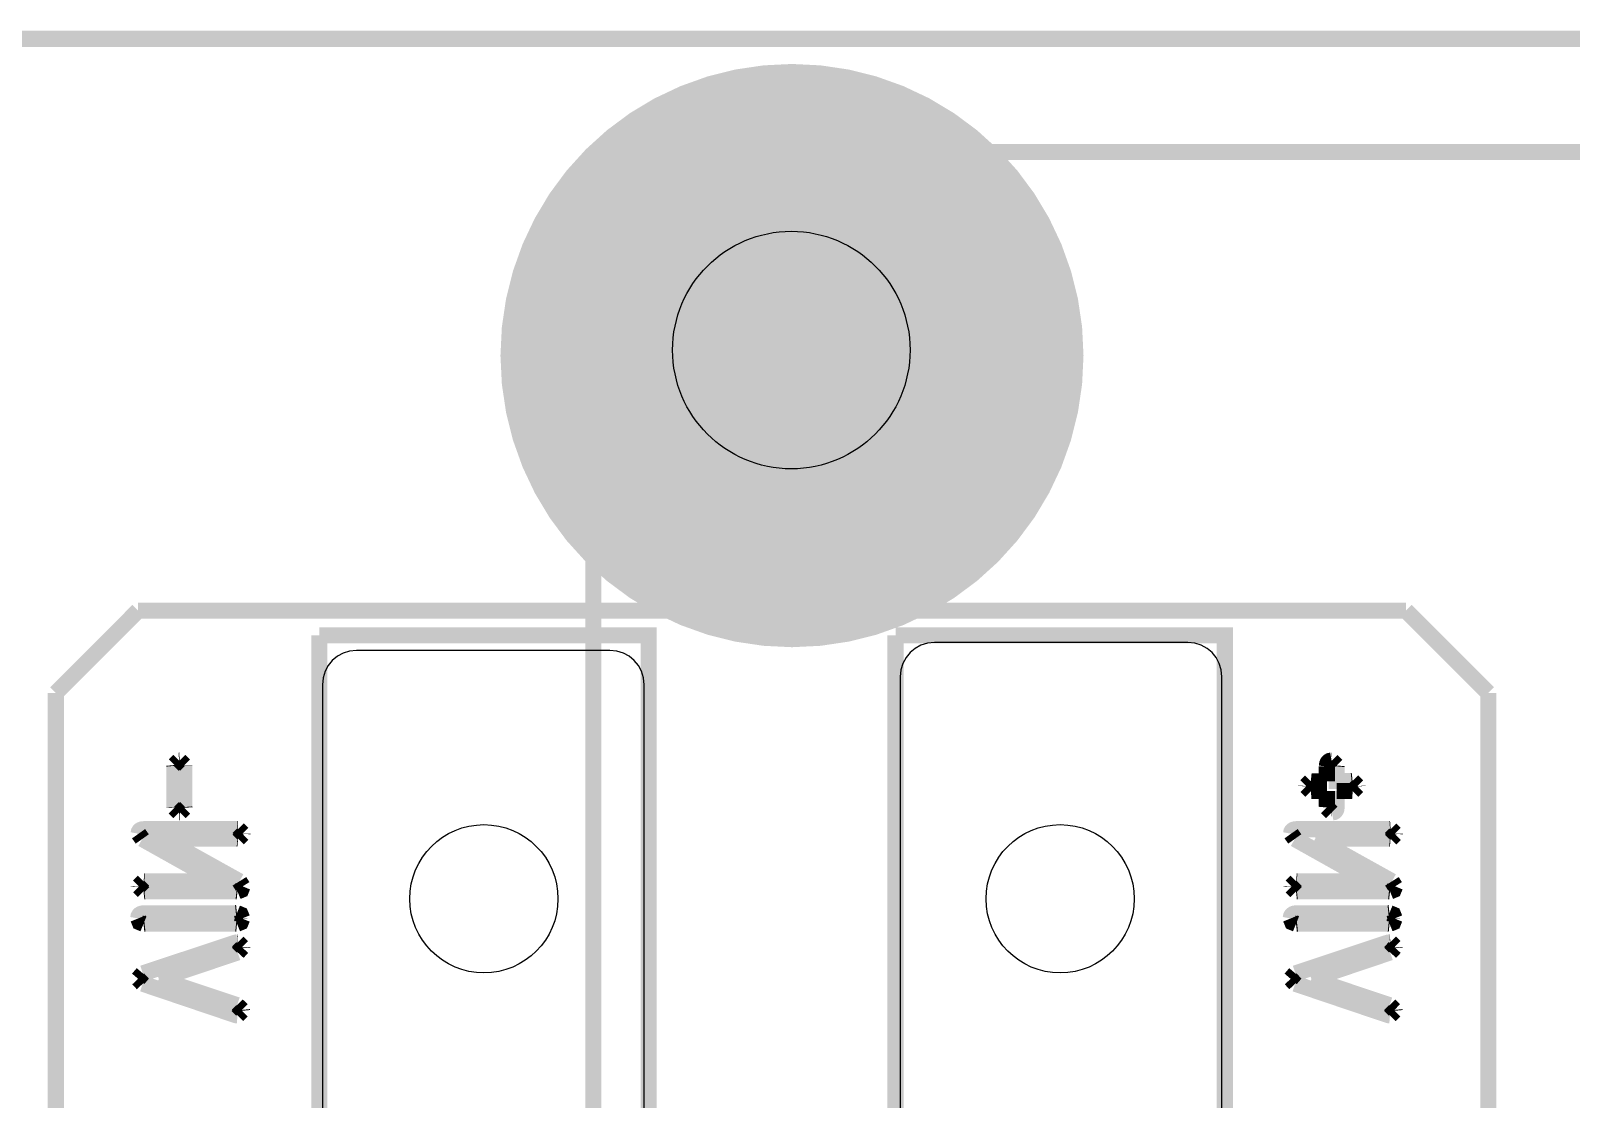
# Model space of a CAD drawing. Header units: millimetres. Extents: x 123.5 to 144.3, y 105.4 to 121.6.
# Drawn here: x 129.16 to 130.424, y 115.089 to 115.966 of the extents above; entities that cross this region are included whole.
import ezdxf

# ---------------------------------------------------------------- set-up
doc = ezdxf.new("R2010")
doc.units = ezdxf.units.MM
doc.layers.add('DESC', color=250, linetype='Continuous')

# ---------------------------------------------------------------- blocks, each defined once
blk = doc.blocks.new('EPAD')
at = {"const_width": 0.5}
blk.add_lwpolyline([(-0.25, 0, 1), (0.25, 0, 1)], format="xyb", close=True, dxfattribs=at)
blk = doc.blocks.new('muflai2c')
at = {"const_width": 0.008}
for points in [[(146.8028245536471, 109.2398960688082), (151.5280055536471, 109.2398960688082), (151.5280055536471, 112.1493450688082), (146.8028245536471, 112.1493450688082), (146.8028245536471, 109.2398960688082)], [(146.8028245536471, 109.2398960688082), (151.5280055536471, 109.2398960688082), (151.5280055536471, 112.1493450688082), (146.8028245536471, 112.1493450688082), (146.8028245536471, 109.2398960688082)], [(146.8028245536471, 109.2398960688082), (151.5280055536471, 109.2398960688082), (151.5280055536471, 112.1493450688082), (146.8028245536471, 112.1493450688082), (146.8028245536471, 109.2398960688082)], [(147.5938405536471, 112.0930370688082), (147.5938405536471, 109.3371320688082)], [(151.2552575536471, 112.0930370688082), (147.5938405536471, 112.0930370688082)], [(147.5938405536471, 112.0930370688082), (147.5938405536471, 109.3371320688082)], [(151.2552575536471, 112.0930370688082), (147.5938405536471, 112.0930370688082)], [(147.5938405536471, 112.0930370688082), (147.5938405536471, 109.3371320688082)], [(151.2552575536471, 112.0930370688082), (147.5938405536471, 112.0930370688082)], [(147.3264465536471, 111.8241480688082), (147.3673915536471, 111.8650930688082)], [(147.3264465536471, 111.8241480688082), (147.3673915536471, 111.8650930688082)], [(147.3264465536471, 111.8241480688082), (147.3673915536471, 111.8650930688082)], [(147.3673915536471, 111.8650930688082), (147.9979425536471, 111.8650930688082)], [(147.3673915536471, 111.8650930688082), (147.9979425536471, 111.8650930688082)], [(147.3673915536471, 111.8650930688082), (147.9979425536471, 111.8650930688082)], [(147.9979425536471, 111.8650930688082), (148.0388875536471, 111.8241480688082)], [(147.9979425536471, 111.8650930688082), (148.0388875536471, 111.8241480688082)], [(147.9979425536471, 111.8650930688082), (148.0388875536471, 111.8241480688082)], [(147.4574705536471, 111.6071400688082), (147.4574705536471, 111.8528090688082)], [(147.6212495536471, 111.6071400688082), (147.6212495536471, 111.8528090688082), (147.4574705536471, 111.8528090688082)], [(147.4574705536471, 111.6071400688082), (147.4574705536471, 111.8528090688082)], [(147.6212495536471, 111.6071400688082), (147.6212495536471, 111.8528090688082), (147.4574705536471, 111.8528090688082)], [(147.4574705536471, 111.6071400688082), (147.4574705536471, 111.8528090688082)], [(147.6212495536471, 111.6071400688082), (147.6212495536471, 111.8528090688082), (147.4574705536471, 111.8528090688082)], [(147.7440845536471, 111.6071400688082), (147.7440845536471, 111.8528090688082)], [(147.9078635536471, 111.6071400688082), (147.9078635536471, 111.8528090688082), (147.7440845536471, 111.8528090688082)], [(147.7440845536471, 111.6071400688082), (147.7440845536471, 111.8528090688082)], [(147.9078635536471, 111.6071400688082), (147.9078635536471, 111.8528090688082), (147.7440845536471, 111.8528090688082)], [(147.7440845536471, 111.6071400688082), (147.7440845536471, 111.8528090688082)], [(147.9078635536471, 111.6071400688082), (147.9078635536471, 111.8528090688082), (147.7440845536471, 111.8528090688082)], [(147.3264465536471, 110.3910770688082), (147.3264465536471, 111.8241480688082)], [(147.3264465536471, 110.3910770688082), (147.3264465536471, 111.8241480688082)], [(147.3264465536471, 110.3910770688082), (147.3264465536471, 111.8241480688082)], [(148.0388875536471, 111.8241480688082), (148.0388875536471, 110.3910770688082)], [(148.0388875536471, 111.8241480688082), (148.0388875536471, 110.3910770688082)], [(148.0388875536471, 111.8241480688082), (148.0388875536471, 110.3910770688082)], [(147.3876625536471, 111.7905010688082), (147.3854325536471, 111.7882720688082)], [(147.3876625536471, 111.7905010688082), (147.3854325536471, 111.7882720688082)], [(147.3876625536471, 111.7905010688082), (147.3854325536471, 111.7882720688082)], [(147.3854695536471, 111.7878690688082), (147.3854325536471, 111.7882720688082)], [(147.3854695536471, 111.7878690688082), (147.3854325536471, 111.7882720688082)], [(147.3854695536471, 111.7878690688082), (147.3854325536471, 111.7882720688082)], [(147.3854695536471, 111.7878710688082), (147.3854695536471, 111.7672570688082)], [(147.3854695536471, 111.7878710688082), (147.3854695536471, 111.7672570688082)], [(147.3854695536471, 111.7878710688082), (147.3854695536471, 111.7672570688082)], [(147.3876625536471, 111.7905010688082), (147.3877555536471, 111.7904990688082)], [(147.3876625536471, 111.7905010688082), (147.3877555536471, 111.7904990688082)], [(147.3876625536471, 111.7905010688082), (147.3877555536471, 111.7904990688082)], [(147.3881005536471, 111.7905250688082), (147.3877545536471, 111.7904990688082)], [(147.3881005536471, 111.7905250688082), (147.3877545536471, 111.7904990688082)], [(147.3881005536471, 111.7905250688082), (147.3877545536471, 111.7904990688082)], [(147.3881005536471, 111.7905250688082), (147.3904125536471, 111.7882130688082)], [(147.3881005536471, 111.7905250688082), (147.3904125536471, 111.7882130688082)], [(147.3881005536471, 111.7905250688082), (147.3904125536471, 111.7882130688082)], [(147.3904055536471, 111.7880320688082), (147.3904125536471, 111.7882130688082)], [(147.3904055536471, 111.7880320688082), (147.3904125536471, 111.7882130688082)], [(147.3904055536471, 111.7880320688082), (147.3904125536471, 111.7882130688082)], [(147.3904055536471, 111.7673710688082), (147.3904055536471, 111.7880310688082)], [(147.3904055536471, 111.7673710688082), (147.3904055536471, 111.7880310688082)], [(147.3904055536471, 111.7673710688082), (147.3904055536471, 111.7880310688082)], [(147.9609825536471, 111.7904990688082), (147.9599535536471, 111.7903150688082), (147.9595485536471, 111.7900850688082), (147.9592175536471, 111.7897620688082), (147.9589595536471, 111.7893480688082), (147.9587765536471, 111.7888410688082), (147.9586285536471, 111.7875510688082)], [(147.9609825536471, 111.7904990688082), (147.9599535536471, 111.7903150688082), (147.9595485536471, 111.7900850688082), (147.9592175536471, 111.7897620688082), (147.9589595536471, 111.7893480688082), (147.9587765536471, 111.7888410688082), (147.9586285536471, 111.7875510688082)], [(147.9609825536471, 111.7904990688082), (147.9599535536471, 111.7903150688082), (147.9595485536471, 111.7900850688082), (147.9592175536471, 111.7897620688082), (147.9589595536471, 111.7893480688082), (147.9587765536471, 111.7888410688082), (147.9586285536471, 111.7875510688082)], [(147.9586285536471, 111.7875510688082), (147.9586285536471, 111.7801920688082)], [(147.9586285536471, 111.7875510688082), (147.9586285536471, 111.7801920688082)], [(147.9586285536471, 111.7875510688082), (147.9586285536471, 111.7801920688082)], [(147.9610895536471, 111.7905020688082), (147.9609825536471, 111.7904990688082)], [(147.9610895536471, 111.7905020688082), (147.9609825536471, 111.7904990688082)], [(147.9610895536471, 111.7905020688082), (147.9609825536471, 111.7904990688082)], [(147.9610895536471, 111.7905020688082), (147.9635355536471, 111.7880550688082)], [(147.9610895536471, 111.7905020688082), (147.9635355536471, 111.7880550688082)], [(147.9610895536471, 111.7905020688082), (147.9635355536471, 111.7880550688082)], [(147.9634965536471, 111.7876180688082), (147.9635355536471, 111.7880550688082)], [(147.9634965536471, 111.7876180688082), (147.9635355536471, 111.7880550688082)], [(147.9634965536471, 111.7876180688082), (147.9635355536471, 111.7880550688082)], [(147.9709245536471, 111.7802840688082), (147.9634965536471, 111.7802840688082), (147.9634965536471, 111.7876200688082)], [(147.9709245536471, 111.7802840688082), (147.9634965536471, 111.7802840688082), (147.9634965536471, 111.7876200688082)], [(147.9709245536471, 111.7802840688082), (147.9634965536471, 111.7802840688082), (147.9634965536471, 111.7876200688082)], [(147.9482755536471, 111.7778820688082), (147.9482685536471, 111.7777020688082)], [(147.9482755536471, 111.7778820688082), (147.9482685536471, 111.7777020688082)], [(147.9482755536471, 111.7778820688082), (147.9482685536471, 111.7777020688082)], [(147.9506745536471, 111.7752960688082), (147.9482685536471, 111.7777020688082)], [(147.9506745536471, 111.7752960688082), (147.9482685536471, 111.7777020688082)], [(147.9506745536471, 111.7752960688082), (147.9482685536471, 111.7777020688082)], [(147.9506265536471, 111.7802430688082), (147.9482765536471, 111.7778930688082)], [(147.9506265536471, 111.7802430688082), (147.9482765536471, 111.7778930688082)], [(147.9506265536471, 111.7802430688082), (147.9482765536471, 111.7778930688082)], [(147.9482765536471, 111.7778840688082), (147.9482765536471, 111.7778930688082)], [(147.9482765536471, 111.7778840688082), (147.9482765536471, 111.7778930688082)], [(147.9482765536471, 111.7778840688082), (147.9482765536471, 111.7778930688082)], [(147.9506265536471, 111.7802430688082), (147.9511105536471, 111.7801920688082)], [(147.9506265536471, 111.7802430688082), (147.9511105536471, 111.7801920688082)], [(147.9506265536471, 111.7802430688082), (147.9511105536471, 111.7801920688082)], [(147.9586285536471, 111.7801920688082), (147.9511095536471, 111.7801920688082)], [(147.9586285536471, 111.7801920688082), (147.9511095536471, 111.7801920688082)], [(147.9586285536471, 111.7801920688082), (147.9511095536471, 111.7801920688082)], [(147.9714205536471, 111.7803340688082), (147.9709235536471, 111.7802840688082)], [(147.9714205536471, 111.7803340688082), (147.9709235536471, 111.7802840688082)], [(147.9714205536471, 111.7803340688082), (147.9709235536471, 111.7802840688082)], [(147.9714205536471, 111.7803340688082), (147.9738725536471, 111.7778830688082)], [(147.9714205536471, 111.7803340688082), (147.9738725536471, 111.7778830688082)], [(147.9714205536471, 111.7803340688082), (147.9738725536471, 111.7778830688082)], [(147.9714945536471, 111.7752960688082), (147.9738795536471, 111.7776820688082)], [(147.9714945536471, 111.7752960688082), (147.9738795536471, 111.7776820688082)], [(147.9714945536471, 111.7752960688082), (147.9738795536471, 111.7776820688082)], [(147.9738725536471, 111.7778610688082), (147.9738725536471, 111.7778830688082)], [(147.9738725536471, 111.7778610688082), (147.9738725536471, 111.7778830688082)], [(147.9738725536471, 111.7778610688082), (147.9738725536471, 111.7778830688082)], [(147.9738725536471, 111.7778600688082), (147.9738795536471, 111.7776820688082)], [(147.9738725536471, 111.7778600688082), (147.9738795536471, 111.7776820688082)], [(147.9738725536471, 111.7778600688082), (147.9738795536471, 111.7776820688082)], [(147.9506745536471, 111.7752960688082), (147.9510425536471, 111.7753240688082)], [(147.9506745536471, 111.7752960688082), (147.9510425536471, 111.7753240688082)], [(147.9506745536471, 111.7752960688082), (147.9510425536471, 111.7753240688082)], [(147.9510415536471, 111.7753240688082), (147.9586285536471, 111.7753240688082)], [(147.9510415536471, 111.7753240688082), (147.9586285536471, 111.7753240688082)], [(147.9510415536471, 111.7753240688082), (147.9586285536471, 111.7753240688082)], [(147.9586285536471, 111.7753240688082), (147.9586285536471, 111.7676000688082)], [(147.9586285536471, 111.7753240688082), (147.9586285536471, 111.7676000688082)], [(147.9586285536471, 111.7753240688082), (147.9586285536471, 111.7676000688082)], [(147.9611655536471, 111.7647200688082), (147.9621955536471, 111.7649040688082), (147.9626005536471, 111.7651350688082), (147.9629315536471, 111.7654570688082), (147.9631885536471, 111.7658720688082), (147.9633725536471, 111.7663780688082), (147.9635195536471, 111.7676680688082), (147.9635195536471, 111.7753240688082)], [(147.9611655536471, 111.7647200688082), (147.9621955536471, 111.7649040688082), (147.9626005536471, 111.7651350688082), (147.9629315536471, 111.7654570688082), (147.9631885536471, 111.7658720688082), (147.9633725536471, 111.7663780688082), (147.9635195536471, 111.7676680688082), (147.9635195536471, 111.7753240688082)], [(147.9611655536471, 111.7647200688082), (147.9621955536471, 111.7649040688082), (147.9626005536471, 111.7651350688082), (147.9629315536471, 111.7654570688082), (147.9631885536471, 111.7658720688082), (147.9633725536471, 111.7663780688082), (147.9635195536471, 111.7676680688082), (147.9635195536471, 111.7753240688082)], [(147.9635195536471, 111.7753240688082), (147.9711295536471, 111.7753240688082)], [(147.9635195536471, 111.7753240688082), (147.9711295536471, 111.7753240688082)], [(147.9635195536471, 111.7753240688082), (147.9711295536471, 111.7753240688082)], [(147.9714945536471, 111.7752960688082), (147.9711295536471, 111.7753240688082)], [(147.9714945536471, 111.7752960688082), (147.9711295536471, 111.7753240688082)], [(147.9714945536471, 111.7752960688082), (147.9711295536471, 111.7753240688082)], [(147.3854685536471, 111.7672580688082), (147.3854545536471, 111.7670020688082)], [(147.3854685536471, 111.7672580688082), (147.3854545536471, 111.7670020688082)], [(147.3854685536471, 111.7672580688082), (147.3854545536471, 111.7670020688082)], [(147.3877535536471, 111.7647030688082), (147.3854545536471, 111.7670020688082)], [(147.3877535536471, 111.7647030688082), (147.3854545536471, 111.7670020688082)], [(147.3877535536471, 111.7647030688082), (147.3854545536471, 111.7670020688082)], [(147.3877535536471, 111.7647030688082), (147.3880295536471, 111.7647200688082)], [(147.3877535536471, 111.7647030688082), (147.3880295536471, 111.7647200688082)], [(147.3877535536471, 111.7647030688082), (147.3880295536471, 111.7647200688082)], [(147.3881615536471, 111.7647160688082), (147.3880305536471, 111.7647200688082)], [(147.3881615536471, 111.7647160688082), (147.3880305536471, 111.7647200688082)], [(147.3881615536471, 111.7647160688082), (147.3880305536471, 111.7647200688082)], [(147.3881615536471, 111.7647160688082), (147.3904375536471, 111.7669920688082)], [(147.3881615536471, 111.7647160688082), (147.3904375536471, 111.7669920688082)], [(147.3881615536471, 111.7647160688082), (147.3904375536471, 111.7669920688082)], [(147.3904055536471, 111.7673710688082), (147.3904375536471, 111.7669920688082)], [(147.3904055536471, 111.7673710688082), (147.3904375536471, 111.7669920688082)], [(147.3904055536471, 111.7673710688082), (147.3904375536471, 111.7669920688082)], [(147.9586285536471, 111.7675980688082), (147.9585915536471, 111.7671720688082)], [(147.9586285536471, 111.7675980688082), (147.9585915536471, 111.7671720688082)], [(147.9586285536471, 111.7675980688082), (147.9585915536471, 111.7671720688082)], [(147.9610465536471, 111.7647170688082), (147.9585915536471, 111.7671720688082)], [(147.9610465536471, 111.7647170688082), (147.9585915536471, 111.7671720688082)], [(147.9610465536471, 111.7647170688082), (147.9585915536471, 111.7671720688082)], [(147.9610465536471, 111.7647170688082), (147.9611665536471, 111.7647200688082)], [(147.9610465536471, 111.7647170688082), (147.9611665536471, 111.7647200688082)], [(147.9610465536471, 111.7647170688082), (147.9611665536471, 111.7647200688082)], [(147.4168245536471, 111.7564010688082), (147.3704535536471, 111.7564010688082), (147.3692045536471, 111.7562590688082), (147.3687135536471, 111.7560830688082), (147.3683115536471, 111.7558350688082), (147.3679985536471, 111.7555170688082), (147.3677755536471, 111.7551280688082), (147.3675975536471, 111.7541390688082)], [(147.4168245536471, 111.7564010688082), (147.3704535536471, 111.7564010688082), (147.3692045536471, 111.7562590688082), (147.3687135536471, 111.7560830688082), (147.3683115536471, 111.7558350688082), (147.3679985536471, 111.7555170688082), (147.3677755536471, 111.7551280688082), (147.3675975536471, 111.7541390688082)], [(147.4168245536471, 111.7564010688082), (147.3704535536471, 111.7564010688082), (147.3692045536471, 111.7562590688082), (147.3687135536471, 111.7560830688082), (147.3683115536471, 111.7558350688082), (147.3679985536471, 111.7555170688082), (147.3677755536471, 111.7551280688082), (147.3675975536471, 111.7541390688082)], [(147.4171395536471, 111.7564240688082), (147.4168245536471, 111.7564010688082)], [(147.4171395536471, 111.7564240688082), (147.4168245536471, 111.7564010688082)], [(147.4171395536471, 111.7564240688082), (147.4168245536471, 111.7564010688082)], [(147.4171395536471, 111.7564240688082), (147.4193465536471, 111.7542160688082)], [(147.4171395536471, 111.7564240688082), (147.4193465536471, 111.7542160688082)], [(147.4171395536471, 111.7564240688082), (147.4193465536471, 111.7542160688082)], [(147.9900535536471, 111.7564010688082), (147.9436825536471, 111.7564010688082), (147.9424325536471, 111.7562590688082), (147.9419415536471, 111.7560830688082), (147.9415395536471, 111.7558350688082), (147.9412275536471, 111.7555170688082), (147.9410035536471, 111.7551280688082), (147.9408255536471, 111.7541390688082)], [(147.9900535536471, 111.7564010688082), (147.9436825536471, 111.7564010688082), (147.9424325536471, 111.7562590688082), (147.9419415536471, 111.7560830688082), (147.9415395536471, 111.7558350688082), (147.9412275536471, 111.7555170688082), (147.9410035536471, 111.7551280688082), (147.9408255536471, 111.7541390688082)], [(147.9900535536471, 111.7564010688082), (147.9436825536471, 111.7564010688082), (147.9424325536471, 111.7562590688082), (147.9419415536471, 111.7560830688082), (147.9415395536471, 111.7558350688082), (147.9412275536471, 111.7555170688082), (147.9410035536471, 111.7551280688082), (147.9408255536471, 111.7541390688082)], [(147.9903675536471, 111.7564240688082), (147.9900525536471, 111.7564010688082)], [(147.9903675536471, 111.7564240688082), (147.9900525536471, 111.7564010688082)], [(147.9903675536471, 111.7564240688082), (147.9900525536471, 111.7564010688082)], [(147.9903675536471, 111.7564240688082), (147.9925755536471, 111.7542160688082)], [(147.9903675536471, 111.7564240688082), (147.9925755536471, 111.7542160688082)], [(147.9903675536471, 111.7564240688082), (147.9925755536471, 111.7542160688082)], [(147.3694465536471, 111.7515340688082), (147.3675975536471, 111.7541360688082)], [(147.3694465536471, 111.7515340688082), (147.3675975536471, 111.7541360688082)], [(147.3694465536471, 111.7515340688082), (147.3675975536471, 111.7541360688082)], [(147.4177615536471, 111.7304620688082), (147.3796415536471, 111.7516700688082), (147.4167335536471, 111.7516700688082)], [(147.4177615536471, 111.7304620688082), (147.3796415536471, 111.7516700688082), (147.4167335536471, 111.7516700688082)], [(147.4177615536471, 111.7304620688082), (147.3796415536471, 111.7516700688082), (147.4167335536471, 111.7516700688082)], [(147.3694485536471, 111.7515330688082), (147.4071345536471, 111.7304160688082), (147.3704535536471, 111.7304160688082)], [(147.3694485536471, 111.7515330688082), (147.4071345536471, 111.7304160688082), (147.3704535536471, 111.7304160688082)], [(147.3694485536471, 111.7515330688082), (147.4071345536471, 111.7304160688082), (147.3704535536471, 111.7304160688082)], [(147.4170995536471, 111.7516400688082), (147.4167335536471, 111.7516710688082)], [(147.4170995536471, 111.7516400688082), (147.4167335536471, 111.7516710688082)], [(147.4170995536471, 111.7516400688082), (147.4167335536471, 111.7516710688082)], [(147.4170995536471, 111.7516400688082), (147.4193435536471, 111.7538840688082)], [(147.4170995536471, 111.7516400688082), (147.4193435536471, 111.7538840688082)], [(147.4170995536471, 111.7516400688082), (147.4193435536471, 111.7538840688082)], [(147.4193385536471, 111.7540240688082), (147.4193465536471, 111.7542160688082)], [(147.4193385536471, 111.7540240688082), (147.4193465536471, 111.7542160688082)], [(147.4193385536471, 111.7540240688082), (147.4193465536471, 111.7542160688082)], [(147.4193395536471, 111.7540250688082), (147.4193435536471, 111.7538840688082)], [(147.4193395536471, 111.7540250688082), (147.4193435536471, 111.7538840688082)], [(147.4193395536471, 111.7540250688082), (147.4193435536471, 111.7538840688082)], [(147.9426755536471, 111.7515340688082), (147.9408255536471, 111.7541360688082)], [(147.9426755536471, 111.7515340688082), (147.9408255536471, 111.7541360688082)], [(147.9426755536471, 111.7515340688082), (147.9408255536471, 111.7541360688082)], [(147.9426765536471, 111.7515330688082), (147.9803635536471, 111.7304160688082), (147.9436825536471, 111.7304160688082)], [(147.9426765536471, 111.7515330688082), (147.9803635536471, 111.7304160688082), (147.9436825536471, 111.7304160688082)], [(147.9426765536471, 111.7515330688082), (147.9803635536471, 111.7304160688082), (147.9436825536471, 111.7304160688082)], [(147.9528695536471, 111.7516700688082), (147.9899615536471, 111.7516700688082)], [(147.9909905536471, 111.7304620688082), (147.9528695536471, 111.7516700688082)], [(147.9528695536471, 111.7516700688082), (147.9899615536471, 111.7516700688082)], [(147.9909905536471, 111.7304620688082), (147.9528695536471, 111.7516700688082)], [(147.9528695536471, 111.7516700688082), (147.9899615536471, 111.7516700688082)], [(147.9909905536471, 111.7304620688082), (147.9528695536471, 111.7516700688082)], [(147.9903275536471, 111.7516400688082), (147.9899615536471, 111.7516710688082)], [(147.9903275536471, 111.7516400688082), (147.9899615536471, 111.7516710688082)], [(147.9903275536471, 111.7516400688082), (147.9899615536471, 111.7516710688082)], [(147.9903275536471, 111.7516400688082), (147.9925715536471, 111.7538840688082)], [(147.9903275536471, 111.7516400688082), (147.9925715536471, 111.7538840688082)], [(147.9903275536471, 111.7516400688082), (147.9925715536471, 111.7538840688082)], [(147.9925665536471, 111.7540240688082), (147.9925755536471, 111.7542160688082)], [(147.9925665536471, 111.7540240688082), (147.9925755536471, 111.7542160688082)], [(147.9925665536471, 111.7540240688082), (147.9925755536471, 111.7542160688082)], [(147.9925675536471, 111.7540250688082), (147.9925715536471, 111.7538840688082)], [(147.9925675536471, 111.7540250688082), (147.9925715536471, 111.7538840688082)], [(147.9925675536471, 111.7540250688082), (147.9925715536471, 111.7538840688082)], [(147.3701155536471, 111.7304400688082), (147.3677015536471, 111.7280260688082)], [(147.3701155536471, 111.7304400688082), (147.3677015536471, 111.7280260688082)], [(147.3701155536471, 111.7304400688082), (147.3677015536471, 111.7280260688082)], [(147.3677115536471, 111.7278120688082), (147.3677015536471, 111.7280260688082)], [(147.3677115536471, 111.7278120688082), (147.3677015536471, 111.7280260688082)], [(147.3677115536471, 111.7278120688082), (147.3677015536471, 111.7280260688082)], [(147.3677115536471, 111.7278100688082), (147.3677115536471, 111.7277770688082)], [(147.3677115536471, 111.7278100688082), (147.3677115536471, 111.7277770688082)], [(147.3677115536471, 111.7278100688082), (147.3677115536471, 111.7277770688082)], [(147.3700555536471, 111.7254320688082), (147.3677115536471, 111.7277770688082)], [(147.3700555536471, 111.7254320688082), (147.3677115536471, 111.7277770688082)], [(147.3700555536471, 111.7254320688082), (147.3677115536471, 111.7277770688082)], [(147.3700555536471, 111.7254320688082), (147.3705235536471, 111.7254800688082)], [(147.3700555536471, 111.7254320688082), (147.3705235536471, 111.7254800688082)], [(147.3700555536471, 111.7254320688082), (147.3705235536471, 111.7254800688082)], [(147.3701155536471, 111.7304400688082), (147.3704555536471, 111.7304160688082)], [(147.3701155536471, 111.7304400688082), (147.3704555536471, 111.7304160688082)], [(147.3701155536471, 111.7304400688082), (147.3704555536471, 111.7304160688082)], [(147.3705225536471, 111.7254800688082), (147.4162765536471, 111.7254800688082)], [(147.3705225536471, 111.7254800688082), (147.4162765536471, 111.7254800688082)], [(147.3705225536471, 111.7254800688082), (147.4162765536471, 111.7254800688082)], [(147.4168075536471, 111.7254230688082), (147.4162775536471, 111.7254790688082)], [(147.4168075536471, 111.7254230688082), (147.4162775536471, 111.7254790688082)], [(147.4168075536471, 111.7254230688082), (147.4162775536471, 111.7254790688082)], [(147.4168075536471, 111.7254230688082), (147.4186055536471, 111.7261530688082), (147.4193395536471, 111.7279500688082)], [(147.4168075536471, 111.7254230688082), (147.4186055536471, 111.7261530688082), (147.4193395536471, 111.7279500688082)], [(147.4168075536471, 111.7254230688082), (147.4186055536471, 111.7261530688082), (147.4193395536471, 111.7279500688082)], [(147.4177635536471, 111.7304610688082), (147.4193385536471, 111.7279500688082)], [(147.4177635536471, 111.7304610688082), (147.4193385536471, 111.7279500688082)], [(147.4177635536471, 111.7304610688082), (147.4193385536471, 111.7279500688082)], [(147.9433435536471, 111.7304400688082), (147.9409305536471, 111.7280260688082)], [(147.9433435536471, 111.7304400688082), (147.9409305536471, 111.7280260688082)], [(147.9433435536471, 111.7304400688082), (147.9409305536471, 111.7280260688082)], [(147.9409395536471, 111.7278120688082), (147.9409305536471, 111.7280260688082)], [(147.9409395536471, 111.7278120688082), (147.9409305536471, 111.7280260688082)], [(147.9409395536471, 111.7278120688082), (147.9409305536471, 111.7280260688082)], [(147.9409395536471, 111.7278100688082), (147.9409395536471, 111.7277770688082)], [(147.9409395536471, 111.7278100688082), (147.9409395536471, 111.7277770688082)], [(147.9409395536471, 111.7278100688082), (147.9409395536471, 111.7277770688082)], [(147.9432845536471, 111.7254320688082), (147.9409395536471, 111.7277770688082)], [(147.9432845536471, 111.7254320688082), (147.9409395536471, 111.7277770688082)], [(147.9432845536471, 111.7254320688082), (147.9409395536471, 111.7277770688082)], [(147.9432845536471, 111.7254320688082), (147.9437515536471, 111.7254800688082)], [(147.9432845536471, 111.7254320688082), (147.9437515536471, 111.7254800688082)], [(147.9432845536471, 111.7254320688082), (147.9437515536471, 111.7254800688082)], [(147.9433435536471, 111.7304400688082), (147.9436835536471, 111.7304160688082)], [(147.9433435536471, 111.7304400688082), (147.9436835536471, 111.7304160688082)], [(147.9433435536471, 111.7304400688082), (147.9436835536471, 111.7304160688082)], [(147.9437505536471, 111.7254800688082), (147.9895045536471, 111.7254800688082)], [(147.9437505536471, 111.7254800688082), (147.9895045536471, 111.7254800688082)], [(147.9437505536471, 111.7254800688082), (147.9895045536471, 111.7254800688082)], [(147.9900365536471, 111.7254230688082), (147.9895055536471, 111.7254790688082)], [(147.9900365536471, 111.7254230688082), (147.9895055536471, 111.7254790688082)], [(147.9900365536471, 111.7254230688082), (147.9895055536471, 111.7254790688082)], [(147.9900365536471, 111.7254230688082), (147.9918345536471, 111.7261530688082), (147.9925675536471, 111.7279500688082)], [(147.9900365536471, 111.7254230688082), (147.9918345536471, 111.7261530688082), (147.9925675536471, 111.7279500688082)], [(147.9900365536471, 111.7254230688082), (147.9918345536471, 111.7261530688082), (147.9925675536471, 111.7279500688082)], [(147.9909915536471, 111.7304610688082), (147.9925665536471, 111.7279500688082)], [(147.9909915536471, 111.7304610688082), (147.9925665536471, 111.7279500688082)], [(147.9909915536471, 111.7304610688082), (147.9925665536471, 111.7279500688082)], [(147.4159795536471, 111.7146010688082), (147.3706825536471, 111.7146010688082), (147.3692425536471, 111.7144380688082), (147.3686775536471, 111.7142350688082), (147.3682145536471, 111.7139500688082), (147.3678545536471, 111.7135830688082), (147.3675975536471, 111.7131350688082), (147.3673915536471, 111.7119960688082)], [(147.4159795536471, 111.7146010688082), (147.3706825536471, 111.7146010688082), (147.3692425536471, 111.7144380688082), (147.3686775536471, 111.7142350688082), (147.3682145536471, 111.7139500688082), (147.3678545536471, 111.7135830688082), (147.3675975536471, 111.7131350688082), (147.3673915536471, 111.7119960688082)], [(147.4159795536471, 111.7146010688082), (147.3706825536471, 111.7146010688082), (147.3692425536471, 111.7144380688082), (147.3686775536471, 111.7142350688082), (147.3682145536471, 111.7139500688082), (147.3678545536471, 111.7135830688082), (147.3675975536471, 111.7131350688082), (147.3673915536471, 111.7119960688082)], [(147.3700575536471, 111.7093320688082), (147.3681625536471, 111.7101020688082), (147.3673915536471, 111.7119970688082)], [(147.3700575536471, 111.7093320688082), (147.3681625536471, 111.7101020688082), (147.3673915536471, 111.7119970688082)], [(147.3700575536471, 111.7093320688082), (147.3681625536471, 111.7101020688082), (147.3673915536471, 111.7119970688082)], [(147.3700575536471, 111.7093320688082), (147.3706115536471, 111.7093900688082)], [(147.3700575536471, 111.7093320688082), (147.3706115536471, 111.7093900688082)], [(147.3700575536471, 111.7093320688082), (147.3706115536471, 111.7093900688082)], [(147.3706135536471, 111.7093900688082), (147.4160705536471, 111.7093900688082)], [(147.3706135536471, 111.7093900688082), (147.4160705536471, 111.7093900688082)], [(147.3706135536471, 111.7093900688082), (147.4160705536471, 111.7093900688082)], [(147.4165165536471, 111.7146560688082), (147.4159805536471, 111.7146020688082)], [(147.4165165536471, 111.7146560688082), (147.4159805536471, 111.7146020688082)], [(147.4165165536471, 111.7146560688082), (147.4159805536471, 111.7146020688082)], [(147.4165675536471, 111.7093420688082), (147.4160685536471, 111.7093910688082)], [(147.4165675536471, 111.7093420688082), (147.4160685536471, 111.7093910688082)], [(147.4165675536471, 111.7093420688082), (147.4160685536471, 111.7093910688082)], [(147.4165165536471, 111.7146560688082), (147.4183925536471, 111.7138930688082), (147.4191565536471, 111.7120160688082)], [(147.4165165536471, 111.7146560688082), (147.4183925536471, 111.7138930688082), (147.4191565536471, 111.7120160688082)], [(147.4165165536471, 111.7146560688082), (147.4183925536471, 111.7138930688082), (147.4191565536471, 111.7120160688082)], [(147.4165675536471, 111.7093420688082), (147.4184085536471, 111.7100910688082), (147.4191565536471, 111.7119320688082)], [(147.4165675536471, 111.7093420688082), (147.4184085536471, 111.7100910688082), (147.4191565536471, 111.7119320688082)], [(147.4165675536471, 111.7093420688082), (147.4184085536471, 111.7100910688082), (147.4191565536471, 111.7119320688082)], [(147.4191555536471, 111.7119950688082), (147.4191565536471, 111.7119320688082)], [(147.4191555536471, 111.7119950688082), (147.4191565536471, 111.7119320688082)], [(147.4191555536471, 111.7119950688082), (147.4191565536471, 111.7119320688082)], [(147.4191565536471, 111.7119980688082), (147.4191565536471, 111.7120160688082)], [(147.4191565536471, 111.7119980688082), (147.4191565536471, 111.7120160688082)], [(147.4191565536471, 111.7119980688082), (147.4191565536471, 111.7120160688082)], [(147.9892075536471, 111.7146010688082), (147.9439115536471, 111.7146010688082), (147.9424705536471, 111.7144380688082), (147.9419055536471, 111.7142350688082), (147.9414425536471, 111.7139500688082), (147.9410825536471, 111.7135830688082), (147.9408255536471, 111.7131350688082), (147.9406195536471, 111.7119960688082)], [(147.9892075536471, 111.7146010688082), (147.9439115536471, 111.7146010688082), (147.9424705536471, 111.7144380688082), (147.9419055536471, 111.7142350688082), (147.9414425536471, 111.7139500688082), (147.9410825536471, 111.7135830688082), (147.9408255536471, 111.7131350688082), (147.9406195536471, 111.7119960688082)], [(147.9892075536471, 111.7146010688082), (147.9439115536471, 111.7146010688082), (147.9424705536471, 111.7144380688082), (147.9419055536471, 111.7142350688082), (147.9414425536471, 111.7139500688082), (147.9410825536471, 111.7135830688082), (147.9408255536471, 111.7131350688082), (147.9406195536471, 111.7119960688082)], [(147.9432855536471, 111.7093320688082), (147.9413905536471, 111.7101020688082), (147.9406205536471, 111.7119970688082)], [(147.9432855536471, 111.7093320688082), (147.9413905536471, 111.7101020688082), (147.9406205536471, 111.7119970688082)], [(147.9432855536471, 111.7093320688082), (147.9413905536471, 111.7101020688082), (147.9406205536471, 111.7119970688082)], [(147.9432855536471, 111.7093320688082), (147.9438405536471, 111.7093900688082)], [(147.9432855536471, 111.7093320688082), (147.9438405536471, 111.7093900688082)], [(147.9432855536471, 111.7093320688082), (147.9438405536471, 111.7093900688082)], [(147.9438425536471, 111.7093900688082), (147.9892995536471, 111.7093900688082)], [(147.9438425536471, 111.7093900688082), (147.9892995536471, 111.7093900688082)], [(147.9438425536471, 111.7093900688082), (147.9892995536471, 111.7093900688082)], [(147.9897445536471, 111.7146560688082), (147.9892095536471, 111.7146020688082)], [(147.9897445536471, 111.7146560688082), (147.9892095536471, 111.7146020688082)], [(147.9897445536471, 111.7146560688082), (147.9892095536471, 111.7146020688082)], [(147.9897955536471, 111.7093420688082), (147.9892975536471, 111.7093910688082)], [(147.9897955536471, 111.7093420688082), (147.9892975536471, 111.7093910688082)], [(147.9897955536471, 111.7093420688082), (147.9892975536471, 111.7093910688082)], [(147.9897445536471, 111.7146560688082), (147.9916215536471, 111.7138930688082), (147.9923845536471, 111.7120160688082)], [(147.9897445536471, 111.7146560688082), (147.9916215536471, 111.7138930688082), (147.9923845536471, 111.7120160688082)], [(147.9897445536471, 111.7146560688082), (147.9916215536471, 111.7138930688082), (147.9923845536471, 111.7120160688082)], [(147.9897955536471, 111.7093420688082), (147.9916365536471, 111.7100910688082), (147.9923855536471, 111.7119320688082)], [(147.9897955536471, 111.7093420688082), (147.9916365536471, 111.7100910688082), (147.9923855536471, 111.7119320688082)], [(147.9897955536471, 111.7093420688082), (147.9916365536471, 111.7100910688082), (147.9923855536471, 111.7119320688082)], [(147.9923845536471, 111.7119980688082), (147.9923845536471, 111.7120160688082)], [(147.9923845536471, 111.7119980688082), (147.9923845536471, 111.7120160688082)], [(147.9923845536471, 111.7119980688082), (147.9923845536471, 111.7120160688082)], [(147.9923845536471, 111.7119950688082), (147.9923855536471, 111.7119320688082)], [(147.9923845536471, 111.7119950688082), (147.9923855536471, 111.7119320688082)], [(147.9923845536471, 111.7119950688082), (147.9923855536471, 111.7119320688082)], [(147.4167565536471, 111.7001110688082), (147.4159465536471, 111.7000110688082), (147.4151795536471, 111.6997910688082), (147.3697225536471, 111.6846850688082)], [(147.4167565536471, 111.7001110688082), (147.4159465536471, 111.7000110688082), (147.4151795536471, 111.6997910688082), (147.3697225536471, 111.6846850688082)], [(147.4167565536471, 111.7001110688082), (147.4159465536471, 111.7000110688082), (147.4151795536471, 111.6997910688082), (147.3697225536471, 111.6846850688082)], [(147.3776765536471, 111.6818970688082), (147.4168935536471, 111.6951060688082)], [(147.3776765536471, 111.6818970688082), (147.4168935536471, 111.6951060688082)], [(147.3776765536471, 111.6818970688082), (147.4168935536471, 111.6951060688082)], [(147.4169505536471, 111.7001200688082), (147.4167565536471, 111.7001110688082)], [(147.4169505536471, 111.7001200688082), (147.4167565536471, 111.7001110688082)], [(147.4169505536471, 111.7001200688082), (147.4167565536471, 111.7001110688082)], [(147.4168945536471, 111.6951070688082), (147.4191555536471, 111.6975740688082)], [(147.4168945536471, 111.6951070688082), (147.4191555536471, 111.6975740688082)], [(147.4168945536471, 111.6951070688082), (147.4191555536471, 111.6975740688082)], [(147.4169505536471, 111.7001200688082), (147.4191785536471, 111.6978920688082)], [(147.4169505536471, 111.7001200688082), (147.4191785536471, 111.6978920688082)], [(147.4169505536471, 111.7001200688082), (147.4191785536471, 111.6978920688082)], [(147.4191555536471, 111.6975740688082), (147.4191785536471, 111.6978920688082)], [(147.4191555536471, 111.6975740688082), (147.4191785536471, 111.6978920688082)], [(147.4191555536471, 111.6975740688082), (147.4191785536471, 111.6978920688082)], [(147.9899845536471, 111.7001110688082), (147.9891745536471, 111.7000110688082), (147.9884075536471, 111.6997910688082), (147.9429515536471, 111.6846850688082)], [(147.9899845536471, 111.7001110688082), (147.9891745536471, 111.7000110688082), (147.9884075536471, 111.6997910688082), (147.9429515536471, 111.6846850688082)], [(147.9899845536471, 111.7001110688082), (147.9891745536471, 111.7000110688082), (147.9884075536471, 111.6997910688082), (147.9429515536471, 111.6846850688082)], [(147.9509045536471, 111.6818970688082), (147.9901215536471, 111.6951060688082)], [(147.9509045536471, 111.6818970688082), (147.9901215536471, 111.6951060688082)], [(147.9509045536471, 111.6818970688082), (147.9901215536471, 111.6951060688082)], [(147.9901785536471, 111.7001200688082), (147.9899845536471, 111.7001110688082)], [(147.9901785536471, 111.7001200688082), (147.9899845536471, 111.7001110688082)], [(147.9901785536471, 111.7001200688082), (147.9899845536471, 111.7001110688082)], [(147.9901235536471, 111.6951070688082), (147.9923845536471, 111.6975740688082)], [(147.9901235536471, 111.6951070688082), (147.9923845536471, 111.6975740688082)], [(147.9901235536471, 111.6951070688082), (147.9923845536471, 111.6975740688082)], [(147.9901785536471, 111.7001200688082), (147.9924075536471, 111.6978920688082)], [(147.9901785536471, 111.7001200688082), (147.9924075536471, 111.6978920688082)], [(147.9901785536471, 111.7001200688082), (147.9924075536471, 111.6978920688082)], [(147.9923845536471, 111.6975740688082), (147.9924075536471, 111.6978920688082)], [(147.9923845536471, 111.6975740688082), (147.9924075536471, 111.6978920688082)], [(147.9923845536471, 111.6975740688082), (147.9924075536471, 111.6978920688082)], [(147.3697225536471, 111.6846850688082), (147.3673915536471, 111.6819660688082)], [(147.3697225536471, 111.6846850688082), (147.3673915536471, 111.6819660688082)], [(147.3697225536471, 111.6846850688082), (147.3673915536471, 111.6819660688082)], [(147.3696555536471, 111.6795430688082), (147.3673915536471, 111.6819660688082)], [(147.3696555536471, 111.6795430688082), (147.3673915536471, 111.6819660688082)], [(147.3696555536471, 111.6795430688082), (147.3673915536471, 111.6819660688082)], [(147.3696535536471, 111.6795430688082), (147.4156595536471, 111.6640020688082), (147.4163215536471, 111.6638360688082), (147.4168015536471, 111.6637960688082)], [(147.3696535536471, 111.6795430688082), (147.4156595536471, 111.6640020688082), (147.4163215536471, 111.6638360688082), (147.4168015536471, 111.6637960688082)], [(147.3696535536471, 111.6795430688082), (147.4156595536471, 111.6640020688082), (147.4163215536471, 111.6638360688082), (147.4168015536471, 111.6637960688082)], [(147.4166195536471, 111.6688700688082), (147.3776765536471, 111.6818970688082)], [(147.4166195536471, 111.6688700688082), (147.3776765536471, 111.6818970688082)], [(147.4166195536471, 111.6688700688082), (147.3776765536471, 111.6818970688082)], [(147.9428835536471, 111.6795430688082), (147.9406195536471, 111.6819660688082)], [(147.9428835536471, 111.6795430688082), (147.9406195536471, 111.6819660688082)], [(147.9428835536471, 111.6795430688082), (147.9406195536471, 111.6819660688082)], [(147.9429505536471, 111.6846850688082), (147.9406205536471, 111.6819660688082)], [(147.9429505536471, 111.6846850688082), (147.9406205536471, 111.6819660688082)], [(147.9429505536471, 111.6846850688082), (147.9406205536471, 111.6819660688082)], [(147.9428825536471, 111.6795430688082), (147.9888875536471, 111.6640020688082), (147.9895505536471, 111.6638360688082), (147.9900305536471, 111.6637960688082)], [(147.9428825536471, 111.6795430688082), (147.9888875536471, 111.6640020688082), (147.9895505536471, 111.6638360688082), (147.9900305536471, 111.6637960688082)], [(147.9428825536471, 111.6795430688082), (147.9888875536471, 111.6640020688082), (147.9895505536471, 111.6638360688082), (147.9900305536471, 111.6637960688082)], [(147.9898475536471, 111.6688700688082), (147.9509045536471, 111.6818970688082)], [(147.9898475536471, 111.6688700688082), (147.9509045536471, 111.6818970688082)], [(147.9898475536471, 111.6688700688082), (147.9509045536471, 111.6818970688082)], [(147.4166185536471, 111.6688700688082), (147.4190185536471, 111.6665150688082)], [(147.4166185536471, 111.6688700688082), (147.4190185536471, 111.6665150688082)], [(147.4166185536471, 111.6688700688082), (147.4190185536471, 111.6665150688082)], [(147.4168035536471, 111.6637960688082), (147.4168115536471, 111.6637960688082)], [(147.4168035536471, 111.6637960688082), (147.4168115536471, 111.6637960688082)], [(147.4168035536471, 111.6637960688082), (147.4168115536471, 111.6637960688082)], [(147.4168115536471, 111.6637960688082), (147.4190675536471, 111.6660520688082)], [(147.4168115536471, 111.6637960688082), (147.4190675536471, 111.6660520688082)], [(147.4168115536471, 111.6637960688082), (147.4190675536471, 111.6660520688082)], [(147.4190185536471, 111.6665170688082), (147.4190675536471, 111.6660520688082)], [(147.4190185536471, 111.6665170688082), (147.4190675536471, 111.6660520688082)], [(147.4190185536471, 111.6665170688082), (147.4190675536471, 111.6660520688082)], [(147.9898465536471, 111.6688700688082), (147.9922465536471, 111.6665150688082)], [(147.9898465536471, 111.6688700688082), (147.9922465536471, 111.6665150688082)], [(147.9898465536471, 111.6688700688082), (147.9922465536471, 111.6665150688082)], [(147.9900315536471, 111.6637960688082), (147.9900395536471, 111.6637960688082)], [(147.9900315536471, 111.6637960688082), (147.9900395536471, 111.6637960688082)], [(147.9900315536471, 111.6637960688082), (147.9900395536471, 111.6637960688082)], [(147.9900395536471, 111.6637960688082), (147.9922955536471, 111.6660520688082)], [(147.9900395536471, 111.6637960688082), (147.9922955536471, 111.6660520688082)], [(147.9900395536471, 111.6637960688082), (147.9922955536471, 111.6660520688082)], [(147.9922475536471, 111.6665170688082), (147.9922955536471, 111.6660520688082)], [(147.9922475536471, 111.6665170688082), (147.9922955536471, 111.6660520688082)], [(147.9922475536471, 111.6665170688082), (147.9922955536471, 111.6660520688082)]]:
    blk.add_lwpolyline(points, dxfattribs=at)
for points in [[(147.6190445536471, 111.6122110688082), (147.6190445536471, 111.8282110688082), (147.6187065536471, 111.8316870688082), (147.6177335536471, 111.8349010688082), (147.6161875536471, 111.8377920688082), (147.6141305536471, 111.8402960688082), (147.6116265536471, 111.8423530688082), (147.6087355536471, 111.8438990688082), (147.6055205536471, 111.8448720688082), (147.6020445536471, 111.8452110688082), (147.4760445536471, 111.8452110688082), (147.4725685536471, 111.8448720688082), (147.4693545536471, 111.8438990688082), (147.4664635536471, 111.8423530688082), (147.4639595536471, 111.8402960688082), (147.4619025536471, 111.8377920688082), (147.4603565536471, 111.8349010688082), (147.4593835536471, 111.8316870688082), (147.4590445536471, 111.8282110688082), (147.4590445536471, 111.6122110688082)], [(147.9064465536471, 111.6161480688082), (147.9064465536471, 111.8321480688082), (147.9061085536471, 111.8356240688082), (147.9051355536471, 111.8388380688082), (147.9035895536471, 111.8417290688082), (147.9015325536471, 111.8442340688082), (147.8990275536471, 111.8462900688082), (147.8961365536471, 111.8478360688082), (147.8929225536471, 111.8488090688082), (147.8894465536471, 111.8491480688082), (147.7634465536471, 111.8491480688082), (147.7599705536471, 111.8488090688082), (147.7567565536471, 111.8478360688082), (147.7538655536471, 111.8462900688082), (147.7513605536471, 111.8442340688082), (147.7493035536471, 111.8417290688082), (147.7477575536471, 111.8388380688082), (147.7467845536471, 111.8356240688082), (147.7464465536471, 111.8321480688082), (147.7464465536471, 111.6161480688082)]]:
    blk.add_lwpolyline(points)
for centre, radius in [((147.6922655536471, 111.9946120688082), 0.059055), ((147.6922655536471, 111.9946120688082), 0.059055), ((147.6922655536471, 111.9946120688082), 0.059055), ((147.5393595536471, 111.7217850688082), 0.03685), ((147.5393595536471, 111.7217850688082), 0.03685), ((147.5393595536471, 111.7217850688082), 0.03685), ((147.8259745536471, 111.7217850688082), 0.03685), ((147.8259745536471, 111.7217850688082), 0.03685), ((147.8259745536471, 111.7217850688082), 0.03685)]:
    blk.add_circle(centre, radius)
at = {"xscale": 0.29, "yscale": 0.29}
blk.add_blockref('EPAD', (147.6925885536471, 111.9918640688082), dxfattribs=at)

msp = doc.modelspace()

# ---------------------------------------------------------------- block references
at = {"layer": 'DESC', "xscale": 1.65, "yscale": 1.65, "zscale": 1.65}
msp.add_blockref('muflai2c', (-113.9077915119298, -69.08723321336484), dxfattribs=at)

doc.saveas('drawing.dxf')
